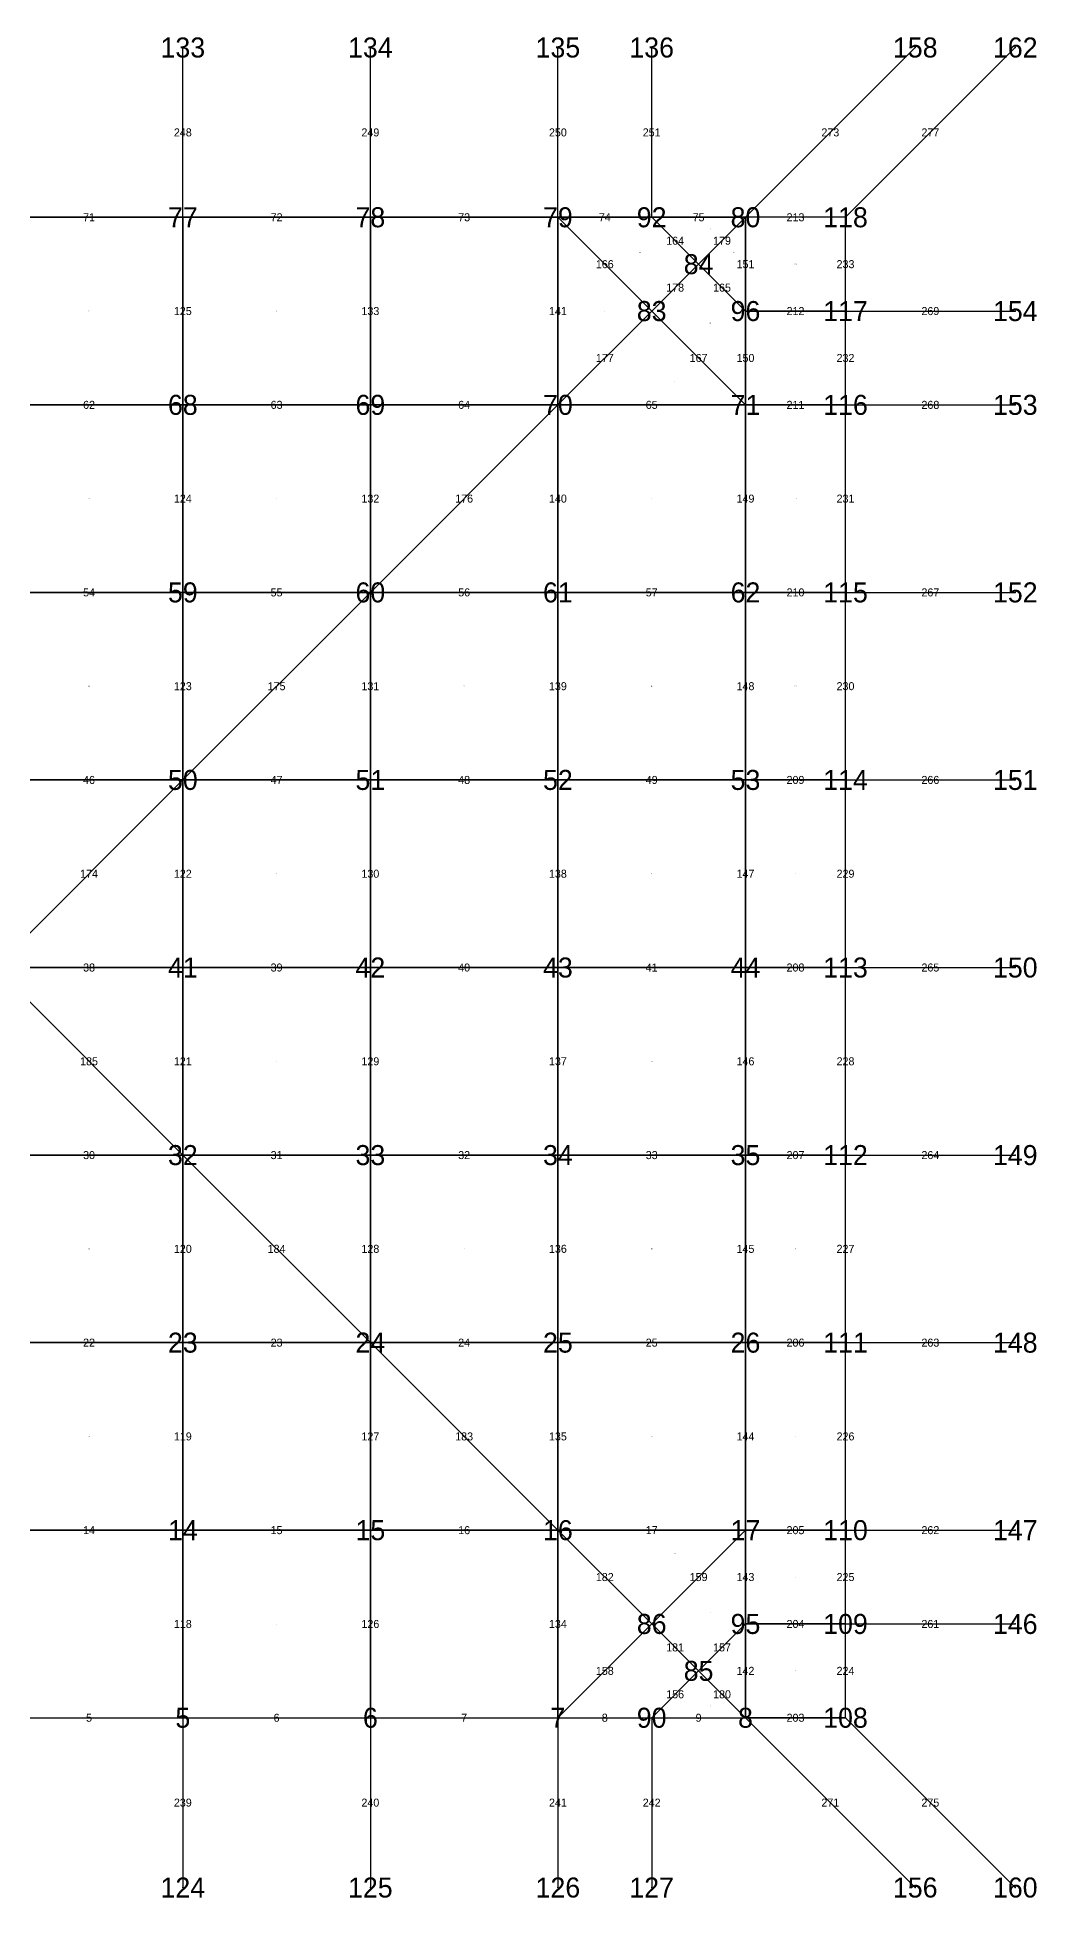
# Model space of a CAD drawing. Header units: metres. Extents: x -2.6 to 2.6, y -2.32 to 2.33.
# Drawn here: x 0.105 to 2.603, y -2.325 to 2.325 of the extents above; entities that cross this region are included whole.
import ezdxf
from ezdxf.enums import TextEntityAlignment as Align

# ---------------------------------------------------------------- set-up
doc = ezdxf.new("R2010")
doc.units = ezdxf.units.M

msp = doc.modelspace()

# ---------------------------------------------------------------- linework, layer by layer
at = {"layer": 'BRANCHE_INTERNO'}
for p, q in [((0.4688, 1.875, 1.8155), (0.4688, 2.2993, -3.1845)), ((0.9375, 1.875, 1.6238), (0.9375, 2.2993, -3.3762)), ((1.4062, 1.875, 1.2402), (1.4062, 2.2993, -3.7598)), ((1.6406, 1.875, 0.9077), (1.6406, 2.2993, -4.0923)), ((1.875, 1.875, 0), (2.2993, 2.2993, -5)), ((2.125, 1.875, 0), (2.5493, 2.2993, -5)), ((0, 1.875, 1.875), (0.4688, 1.875, 1.8155)), ((0.4688, 1.875, 1.8155), (0.9375, 1.875, 1.6238)), ((0.4688, 1.4062, 2.1986), (0.4688, 1.875, 1.8155)), ((0.9375, 1.875, 1.6238), (1.4062, 1.875, 1.2402)), ((0.9375, 1.4062, 2.0432), (0.9375, 1.875, 1.6238)), ((1.4062, 1.875, 1.2402), (1.6406, 1.875, 0.9077)), ((1.4062, 1.4062, 1.7539), (1.4062, 1.875, 1.2402)), ((1.4062, 1.875, 1.2402), (1.6406, 1.6406, 1.2837)), ((1.6406, 1.875, 0.9077), (1.875, 1.875, 0)), ((1.6406, 1.875, 0.9077), (1.7578, 1.7578, 0.9227)), ((1.7578, 1.7578, 0.9227), (1.875, 1.875, 0)), ((1.875, 1.6406, 0.9077), (1.875, 1.875, 0)), ((2.125, 1.875, 0), (1.875, 1.875, 0)), ((2.125, 1.6406, 0.9077), (2.125, 1.875, 0)), ((1.6406, 1.6406, 1.2837), (1.7578, 1.7578, 0.9227)), ((1.7578, 1.7578, 0.9227), (1.875, 1.6406, 0.9077)), ((1.4062, 1.4062, 1.7539), (1.6406, 1.6406, 1.2837)), ((1.6406, 1.6406, 1.2837), (1.875, 1.4062, 1.2402)), ((1.875, 1.4062, 1.2402), (1.875, 1.6406, 0.9077)), ((2.125, 1.6406, 0.9077), (1.875, 1.6406, 0.9077)), ((2.125, 1.4062, 1.2402), (2.125, 1.6406, 0.9077)), ((2.125, 1.6406, 0.9077), (2.5493, 1.6406, 0.9077)), ((0, 1.4062, 2.248), (0.4688, 1.4062, 2.1986)), ((0.4688, 1.4062, 2.1986), (0.9375, 1.4062, 2.0432)), ((0.4688, 0.9375, 2.4357), (0.4688, 1.4062, 2.1986)), ((0.9375, 1.4062, 2.0432), (1.4062, 1.4062, 1.7539)), ((0.9375, 0.9375, 2.2964), (0.9375, 1.4062, 2.0432)), ((0.9375, 0.9375, 2.2964), (1.4062, 1.4062, 1.7539)), ((1.4062, 1.4062, 1.7539), (1.875, 1.4062, 1.2402)), ((1.4062, 0.9375, 2.0432), (1.4062, 1.4062, 1.7539)), ((1.875, 0.9375, 1.6238), (1.875, 1.4062, 1.2402)), ((2.125, 1.4062, 1.2402), (1.875, 1.4062, 1.2402)), ((2.125, 0.9375, 1.6238), (2.125, 1.4062, 1.2402)), ((2.125, 1.4062, 1.2402), (2.5493, 1.4062, 1.2402)), ((0, 0.9375, 2.4804), (0.4688, 0.9375, 2.4357)), ((0.4688, 0.9375, 2.4357), (0.9375, 0.9375, 2.2964)), ((0.4688, 0.4688, 2.5674), (0.4688, 0.9375, 2.4357)), ((0.4688, 0.4688, 2.5674), (0.9375, 0.9375, 2.2964)), ((0.9375, 0.9375, 2.2964), (1.4062, 0.9375, 2.0432)), ((0.9375, 0.4688, 2.4357), (0.9375, 0.9375, 2.2964)), ((1.4062, 0.9375, 2.0432), (1.875, 0.9375, 1.6238)), ((1.4062, 0.4688, 2.1986), (1.4062, 0.9375, 2.0432)), ((1.875, 0.4688, 1.8155), (1.875, 0.9375, 1.6238)), ((2.125, 0.9375, 1.6238), (1.875, 0.9375, 1.6238)), ((2.125, 0.4688, 1.8155), (2.125, 0.9375, 1.6238)), ((2.125, 0.9375, 1.6238), (2.5493, 0.9375, 1.6238)), ((0, 0.4688, 2.6099), (0.4688, 0.4688, 2.5674)), ((0, 0, 2.6517), (0.4688, 0.4688, 2.5674)), ((0.4688, 0.4688, 2.5674), (0.9375, 0.4688, 2.4357)), ((0.4688, 0, 2.6099), (0.4688, 0.4688, 2.5674)), ((0.9375, 0.4688, 2.4357), (1.4062, 0.4688, 2.1986)), ((0.9375, 0, 2.4804), (0.9375, 0.4688, 2.4357)), ((1.4062, 0.4688, 2.1986), (1.875, 0.4688, 1.8155)), ((1.4062, 0, 2.248), (1.4062, 0.4688, 2.1986)), ((1.875, 0, 1.875), (1.875, 0.4688, 1.8155)), ((2.125, 0.4688, 1.8155), (1.875, 0.4688, 1.8155)), ((2.125, 0, 1.875), (2.125, 0.4688, 1.8155)), ((2.125, 0.4688, 1.8155), (2.5493, 0.4688, 1.8155)), ((0, 0, 2.6517), (0.4688, 0, 2.6099)), ((0.4688, -0.4688, 2.5674), (0, 0, 2.6517)), ((0.4688, 0, 2.6099), (0.9375, 0, 2.4804)), ((0.4688, -0.4688, 2.5674), (0.4688, 0, 2.6099)), ((0.9375, 0, 2.4804), (1.4062, 0, 2.248)), ((0.9375, -0.4688, 2.4357), (0.9375, 0, 2.4804)), ((1.4062, 0, 2.248), (1.875, 0, 1.875)), ((1.4062, -0.4688, 2.1986), (1.4062, 0, 2.248)), ((1.875, -0.4688, 1.8155), (1.875, 0, 1.875)), ((2.125, 0, 1.875), (1.875, 0, 1.875)), ((2.125, -0.4688, 1.8155), (2.125, 0, 1.875)), ((2.125, 0, 1.875), (2.5493, 0, 1.875)), ((0, -0.4688, 2.6099), (0.4688, -0.4688, 2.5674)), ((0.4688, -0.4688, 2.5674), (0.9375, -0.4688, 2.4357)), ((0.4688, -0.9375, 2.4357), (0.4688, -0.4688, 2.5674)), ((0.9375, -0.9375, 2.2964), (0.4688, -0.4688, 2.5674)), ((0.9375, -0.4688, 2.4357), (1.4062, -0.4688, 2.1986)), ((0.9375, -0.9375, 2.2964), (0.9375, -0.4688, 2.4357)), ((1.4062, -0.4688, 2.1986), (1.875, -0.4688, 1.8155)), ((1.4062, -0.9375, 2.0432), (1.4062, -0.4688, 2.1986)), ((1.875, -0.9375, 1.6238), (1.875, -0.4688, 1.8155)), ((2.125, -0.4688, 1.8155), (1.875, -0.4688, 1.8155)), ((2.125, -0.9375, 1.6238), (2.125, -0.4688, 1.8155)), ((2.125, -0.4688, 1.8155), (2.5493, -0.4688, 1.8155)), ((0, -0.9375, 2.4804), (0.4688, -0.9375, 2.4357)), ((0.4688, -0.9375, 2.4357), (0.9375, -0.9375, 2.2964)), ((0.4688, -1.4062, 2.1986), (0.4688, -0.9375, 2.4357)), ((0.9375, -0.9375, 2.2964), (1.4062, -0.9375, 2.0432)), ((0.9375, -1.4062, 2.0432), (0.9375, -0.9375, 2.2964)), ((1.4062, -1.4062, 1.7539), (0.9375, -0.9375, 2.2964)), ((1.4062, -0.9375, 2.0432), (1.875, -0.9375, 1.6238)), ((1.4062, -1.4062, 1.7539), (1.4062, -0.9375, 2.0432)), ((1.875, -1.4062, 1.2402), (1.875, -0.9375, 1.6238)), ((2.125, -0.9375, 1.6238), (1.875, -0.9375, 1.6238)), ((2.125, -1.4062, 1.2402), (2.125, -0.9375, 1.6238)), ((2.125, -0.9375, 1.6238), (2.5493, -0.9375, 1.6238)), ((0, -1.4062, 2.248), (0.4688, -1.4062, 2.1986)), ((0.4688, -1.4062, 2.1986), (0.9375, -1.4062, 2.0432)), ((0.4688, -1.875, 1.8155), (0.4688, -1.4062, 2.1986)), ((0.9375, -1.4062, 2.0432), (1.4062, -1.4062, 1.7539)), ((0.9375, -1.875, 1.6238), (0.9375, -1.4062, 2.0432)), ((1.4062, -1.4062, 1.7539), (1.875, -1.4062, 1.2402)), ((1.4062, -1.875, 1.2402), (1.4062, -1.4062, 1.7539)), ((1.6406, -1.6406, 1.2837), (1.4062, -1.4062, 1.7539)), ((1.6406, -1.6406, 1.2837), (1.875, -1.4062, 1.2402)), ((1.875, -1.6406, 0.9077), (1.875, -1.4062, 1.2402)), ((2.125, -1.4062, 1.2402), (1.875, -1.4062, 1.2402)), ((2.125, -1.6406, 0.9077), (2.125, -1.4062, 1.2402)), ((2.125, -1.4062, 1.2402), (2.5493, -1.4062, 1.2402)), ((1.4062, -1.875, 1.2402), (1.6406, -1.6406, 1.2837)), ((1.7578, -1.7578, 0.9227), (1.6406, -1.6406, 1.2837)), ((1.7578, -1.7578, 0.9227), (1.875, -1.6406, 0.9077)), ((1.875, -1.875, 0), (1.875, -1.6406, 0.9077)), ((2.125, -1.6406, 0.9077), (1.875, -1.6406, 0.9077)), ((2.125, -1.875, 0), (2.125, -1.6406, 0.9077)), ((2.125, -1.6406, 0.9077), (2.5493, -1.6406, 0.9077)), ((1.6406, -1.875, 0.9077), (1.7578, -1.7578, 0.9227)), ((1.875, -1.875, 0), (1.7578, -1.7578, 0.9227)), ((0, -1.875, 1.875), (0.4688, -1.875, 1.8155)), ((0.4688, -1.875, 1.8155), (0.9375, -1.875, 1.6238)), ((0.4688, -1.875, 1.8155), (0.4688, -2.2993, -3.1845)), ((0.9375, -1.875, 1.6238), (1.4062, -1.875, 1.2402)), ((0.9375, -1.875, 1.6238), (0.9375, -2.2993, -3.3762)), ((1.4062, -1.875, 1.2402), (1.6406, -1.875, 0.9077)), ((1.4062, -1.875, 1.2402), (1.4062, -2.2993, -3.7598)), ((1.6406, -1.875, 0.9077), (1.875, -1.875, 0)), ((1.6406, -1.875, 0.9077), (1.6406, -2.2993, -4.0923)), ((2.125, -1.875, 0), (1.875, -1.875, 0)), ((1.875, -1.875, 0), (2.2993, -2.2993, -5)), ((2.125, -1.875, 0), (2.5493, -2.2993, -5))]:
    msp.add_line(p, q, dxfattribs=at)
at = {"layer": 'EstradossoFaces'}
for points in [[(0, 1.4062, 2.5951), (0.4688, 1.4062, 2.5524), (0.4688, 1.875, 2.2309), (0, 1.875, 2.2796)], [(0.4688, 1.4062, 2.5524), (0.9375, 1.4062, 2.4199), (0.9375, 1.875, 2.0779), (0.4688, 1.875, 2.2309)], [(0.9375, 1.4062, 2.4199), (1.4062, 1.4062, 2.1811), (1.4062, 1.875, 1.7942), (0.9375, 1.875, 2.0779)], [(1.6406, 1.875, 1.5827), (1.4062, 1.875, 1.7942), (1.6406, 1.6406, 1.8245), (1.7578, 1.7578, 1.5914)], [(1.4062, 1.875, 1.7942), (1.4062, 1.4062, 2.1811), (1.6406, 1.6406, 1.8245)], [(1.875, 1.875, 1.2965), (1.6406, 1.875, 1.5827), (1.7578, 1.7578, 1.5914), (1.875, 1.875, 1.2965)], [(1.875, 1.875, 1.2965), (1.7578, 1.7578, 1.5914), (1.875, 1.6406, 1.5827), (1.875, 1.875, 1.2965)], [(1.875, 1.6406, 1.5827), (2.125, 1.6406, 1.5827), (2.125, 1.875, 1.2965), (1.875, 1.875, 1.2965)], [(1.7578, 1.7578, 1.5914), (1.6406, 1.6406, 1.8245), (1.875, 1.4062, 1.7942), (1.875, 1.6406, 1.5827)], [(1.6406, 1.6406, 1.8245), (1.4062, 1.4062, 2.1811), (1.875, 1.4062, 1.7942)], [(1.875, 1.4062, 1.7942), (2.125, 1.4062, 1.7942), (2.125, 1.6406, 1.5827), (1.875, 1.6406, 1.5827)], [(0, 0.9375, 2.7988), (0.4688, 0.9375, 2.7593), (0.4688, 1.4062, 2.5524), (0, 1.4062, 2.5951)], [(0.4688, 0.9375, 2.7593), (0.9375, 0.9375, 2.6371), (0.9375, 1.4062, 2.4199), (0.4688, 1.4062, 2.5524)], [(0.9375, 0.9375, 2.6371), (1.4062, 0.9375, 2.4199), (1.4062, 1.4062, 2.1811), (0.9375, 1.4062, 2.4199)], [(1.4062, 0.9375, 2.4199), (1.875, 0.9375, 2.0779), (1.875, 1.4062, 1.7942), (1.4062, 1.4062, 2.1811)], [(1.875, 0.9375, 2.0779), (2.125, 0.9375, 2.0779), (2.125, 1.4062, 1.7942), (1.875, 1.4062, 1.7942)], [(0, 0.4688, 2.9142), (0.4688, 0.4688, 2.8762), (0.4688, 0.9375, 2.7593), (0, 0.9375, 2.7988)], [(0.4688, 0.4688, 2.8762), (0.9375, 0.4688, 2.7593), (0.9375, 0.9375, 2.6371), (0.4688, 0.9375, 2.7593)], [(0.9375, 0.4688, 2.7593), (1.4062, 0.4688, 2.5524), (1.4062, 0.9375, 2.4199), (0.9375, 0.9375, 2.6371)], [(1.4062, 0.4688, 2.5524), (1.875, 0.4688, 2.2309), (1.875, 0.9375, 2.0779), (1.4062, 0.9375, 2.4199)], [(1.875, 0.4688, 2.2309), (2.125, 0.4688, 2.2309), (2.125, 0.9375, 2.0779), (1.875, 0.9375, 2.0779)], [(0, 0, 2.9517), (0.4688, 0, 2.9142), (0.4688, 0.4688, 2.8762), (0, 0.4688, 2.9142)], [(0.4688, 0, 2.9142), (0.9375, 0, 2.7988), (0.9375, 0.4688, 2.7593), (0.4688, 0.4688, 2.8762)], [(0.9375, 0, 2.7988), (1.4062, 0, 2.5951), (1.4062, 0.4688, 2.5524), (0.9375, 0.4688, 2.7593)], [(1.4062, 0, 2.5951), (1.875, 0, 2.2796), (1.875, 0.4688, 2.2309), (1.4062, 0.4688, 2.5524)], [(1.875, 0, 2.2796), (2.125, 0, 2.2796), (2.125, 0.4688, 2.2309), (1.875, 0.4688, 2.2309)], [(0, -0.4688, 2.9142), (0.4688, -0.4688, 2.8762), (0.4688, 0, 2.9142), (0, 0, 2.9517)], [(0.4688, -0.4688, 2.8762), (0.9375, -0.4688, 2.7593), (0.9375, 0, 2.7988), (0.4688, 0, 2.9142)], [(0.9375, -0.4688, 2.7593), (1.4062, -0.4688, 2.5524), (1.4062, 0, 2.5951), (0.9375, 0, 2.7988)], [(1.4062, -0.4688, 2.5524), (1.875, -0.4688, 2.2309), (1.875, 0, 2.2796), (1.4062, 0, 2.5951)], [(1.875, -0.4688, 2.2309), (2.125, -0.4688, 2.2309), (2.125, 0, 2.2796), (1.875, 0, 2.2796)], [(0, -0.9375, 2.7988), (0.4688, -0.9375, 2.7593), (0.4688, -0.4688, 2.8762), (0, -0.4688, 2.9142)], [(0.4688, -0.9375, 2.7593), (0.9375, -0.9375, 2.6371), (0.9375, -0.4688, 2.7593), (0.4688, -0.4688, 2.8762)], [(0.9375, -0.9375, 2.6371), (1.4062, -0.9375, 2.4199), (1.4062, -0.4688, 2.5524), (0.9375, -0.4688, 2.7593)], [(1.4062, -0.9375, 2.4199), (1.875, -0.9375, 2.0779), (1.875, -0.4688, 2.2309), (1.4062, -0.4688, 2.5524)], [(1.875, -0.9375, 2.0779), (2.125, -0.9375, 2.0779), (2.125, -0.4688, 2.2309), (1.875, -0.4688, 2.2309)], [(0, -1.4062, 2.5951), (0.4688, -1.4062, 2.5524), (0.4688, -0.9375, 2.7593), (0, -0.9375, 2.7988)], [(0.4688, -1.4062, 2.5524), (0.9375, -1.4062, 2.4199), (0.9375, -0.9375, 2.6371), (0.4688, -0.9375, 2.7593)], [(0.9375, -1.4062, 2.4199), (1.4062, -1.4062, 2.1811), (1.4062, -0.9375, 2.4199), (0.9375, -0.9375, 2.6371)], [(1.4062, -1.4062, 2.1811), (1.875, -1.4062, 1.7942), (1.875, -0.9375, 2.0779), (1.4062, -0.9375, 2.4199)], [(1.875, -1.4062, 1.7942), (2.125, -1.4062, 1.7942), (2.125, -0.9375, 2.0779), (1.875, -0.9375, 2.0779)], [(0, -1.875, 2.2796), (0.4688, -1.875, 2.2309), (0.4688, -1.4062, 2.5524), (0, -1.4062, 2.5951)], [(0.4688, -1.875, 2.2309), (0.9375, -1.875, 2.0779), (0.9375, -1.4062, 2.4199), (0.4688, -1.4062, 2.5524)], [(0.9375, -1.875, 2.0779), (1.4062, -1.875, 1.7942), (1.4062, -1.4062, 2.1811), (0.9375, -1.4062, 2.4199)], [(1.6406, -1.6406, 1.8245), (1.6406, -1.6406, 1.8245), (1.4062, -1.4062, 2.1811), (1.4062, -1.875, 1.7942)], [(1.875, -1.4062, 1.7942), (1.875, -1.4062, 1.7942), (1.4062, -1.4062, 2.1811), (1.6406, -1.6406, 1.8245)], [(1.875, -1.6406, 1.5827), (1.875, -1.4062, 1.7942), (1.6406, -1.6406, 1.8245), (1.7578, -1.7578, 1.5914)], [(1.875, -1.6406, 1.5827), (2.125, -1.6406, 1.5827), (2.125, -1.4062, 1.7942), (1.875, -1.4062, 1.7942)], [(1.7578, -1.7578, 1.5914), (1.6406, -1.6406, 1.8245), (1.4062, -1.875, 1.7942), (1.6406, -1.875, 1.5827)], [(1.875, -1.875, 1.2965), (1.875, -1.6406, 1.5827), (1.7578, -1.7578, 1.5914), (1.875, -1.875, 1.2965)], [(1.875, -1.875, 1.2965), (2.125, -1.875, 1.2965), (2.125, -1.6406, 1.5827), (1.875, -1.6406, 1.5827)], [(1.875, -1.875, 1.2965), (1.7578, -1.7578, 1.5914), (1.6406, -1.875, 1.5827), (1.875, -1.875, 1.2965)]]:
    msp.add_3dface(points, dxfattribs=at)
at = {"layer": 'Faces'}
for points in [[(0, 1.4062, 2.248), (0.4688, 1.4062, 2.1986), (0.4688, 1.875, 1.8155), (0, 1.875, 1.875)], [(0.4688, 1.4062, 2.1986), (0.9375, 1.4062, 2.0432), (0.9375, 1.875, 1.6238), (0.4688, 1.875, 1.8155)], [(0.9375, 1.4062, 2.0432), (1.4062, 1.4062, 1.7539), (1.4062, 1.875, 1.2402), (0.9375, 1.875, 1.6238)], [(1.6406, 1.875, 0.9077), (1.4062, 1.875, 1.2402), (1.6406, 1.6406, 1.2837), (1.7578, 1.7578, 0.9227)], [(1.4062, 1.875, 1.2402), (1.4062, 1.4062, 1.7539), (1.6406, 1.6406, 1.2837)], [(1.875, 1.875, 0), (1.6406, 1.875, 0.9077), (1.7578, 1.7578, 0.9227), (1.875, 1.875, 0)], [(1.875, 1.875, 0), (1.7578, 1.7578, 0.9227), (1.875, 1.6406, 0.9077), (1.875, 1.875, 0)], [(1.875, 1.6406, 0.9077), (2.125, 1.6406, 0.9077), (2.125, 1.875, 0), (1.875, 1.875, 0)], [(1.7578, 1.7578, 0.9227), (1.6406, 1.6406, 1.2837), (1.875, 1.4062, 1.2402), (1.875, 1.6406, 0.9077)], [(1.6406, 1.6406, 1.2837), (1.4062, 1.4062, 1.7539), (1.875, 1.4062, 1.2402)], [(1.875, 1.4062, 1.2402), (2.125, 1.4062, 1.2402), (2.125, 1.6406, 0.9077), (1.875, 1.6406, 0.9077)], [(0, 0.9375, 2.4804), (0.4688, 0.9375, 2.4357), (0.4688, 1.4062, 2.1986), (0, 1.4062, 2.248)], [(0.4688, 0.9375, 2.4357), (0.9375, 0.9375, 2.2964), (0.9375, 1.4062, 2.0432), (0.4688, 1.4062, 2.1986)], [(0.9375, 0.9375, 2.2964), (1.4062, 0.9375, 2.0432), (1.4062, 1.4062, 1.7539), (0.9375, 1.4062, 2.0432)], [(1.4062, 0.9375, 2.0432), (1.875, 0.9375, 1.6238), (1.875, 1.4062, 1.2402), (1.4062, 1.4062, 1.7539)], [(1.875, 0.9375, 1.6238), (2.125, 0.9375, 1.6238), (2.125, 1.4062, 1.2402), (1.875, 1.4062, 1.2402)], [(0, 0.4688, 2.6099), (0.4688, 0.4688, 2.5674), (0.4688, 0.9375, 2.4357), (0, 0.9375, 2.4804)], [(0.4688, 0.4688, 2.5674), (0.9375, 0.4688, 2.4357), (0.9375, 0.9375, 2.2964), (0.4688, 0.9375, 2.4357)], [(0.9375, 0.4688, 2.4357), (1.4062, 0.4688, 2.1986), (1.4062, 0.9375, 2.0432), (0.9375, 0.9375, 2.2964)], [(1.4062, 0.4688, 2.1986), (1.875, 0.4688, 1.8155), (1.875, 0.9375, 1.6238), (1.4062, 0.9375, 2.0432)], [(1.875, 0.4688, 1.8155), (2.125, 0.4688, 1.8155), (2.125, 0.9375, 1.6238), (1.875, 0.9375, 1.6238)], [(0, 0, 2.6517), (0.4688, 0, 2.6099), (0.4688, 0.4688, 2.5674), (0, 0.4688, 2.6099)], [(0.4688, 0, 2.6099), (0.9375, 0, 2.4804), (0.9375, 0.4688, 2.4357), (0.4688, 0.4688, 2.5674)], [(0.9375, 0, 2.4804), (1.4062, 0, 2.248), (1.4062, 0.4688, 2.1986), (0.9375, 0.4688, 2.4357)], [(1.4062, 0, 2.248), (1.875, 0, 1.875), (1.875, 0.4688, 1.8155), (1.4062, 0.4688, 2.1986)], [(1.875, 0, 1.875), (2.125, 0, 1.875), (2.125, 0.4688, 1.8155), (1.875, 0.4688, 1.8155)], [(0, -0.4688, 2.6099), (0.4688, -0.4688, 2.5674), (0.4688, 0, 2.6099), (0, 0, 2.6517)], [(0.4688, -0.4688, 2.5674), (0.9375, -0.4688, 2.4357), (0.9375, 0, 2.4804), (0.4688, 0, 2.6099)], [(0.9375, -0.4688, 2.4357), (1.4062, -0.4688, 2.1986), (1.4062, 0, 2.248), (0.9375, 0, 2.4804)], [(1.4062, -0.4688, 2.1986), (1.875, -0.4688, 1.8155), (1.875, 0, 1.875), (1.4062, 0, 2.248)], [(1.875, -0.4688, 1.8155), (2.125, -0.4688, 1.8155), (2.125, 0, 1.875), (1.875, 0, 1.875)], [(0, -0.9375, 2.4804), (0.4688, -0.9375, 2.4357), (0.4688, -0.4688, 2.5674), (0, -0.4688, 2.6099)], [(0.4688, -0.9375, 2.4357), (0.9375, -0.9375, 2.2964), (0.9375, -0.4688, 2.4357), (0.4688, -0.4688, 2.5674)], [(0.9375, -0.9375, 2.2964), (1.4062, -0.9375, 2.0432), (1.4062, -0.4688, 2.1986), (0.9375, -0.4688, 2.4357)], [(1.4062, -0.9375, 2.0432), (1.875, -0.9375, 1.6238), (1.875, -0.4688, 1.8155), (1.4062, -0.4688, 2.1986)], [(1.875, -0.9375, 1.6238), (2.125, -0.9375, 1.6238), (2.125, -0.4688, 1.8155), (1.875, -0.4688, 1.8155)], [(0, -1.4062, 2.248), (0.4688, -1.4062, 2.1986), (0.4688, -0.9375, 2.4357), (0, -0.9375, 2.4804)], [(0.4688, -1.4062, 2.1986), (0.9375, -1.4062, 2.0432), (0.9375, -0.9375, 2.2964), (0.4688, -0.9375, 2.4357)], [(0.9375, -1.4062, 2.0432), (1.4062, -1.4062, 1.7539), (1.4062, -0.9375, 2.0432), (0.9375, -0.9375, 2.2964)], [(1.4062, -1.4062, 1.7539), (1.875, -1.4062, 1.2402), (1.875, -0.9375, 1.6238), (1.4062, -0.9375, 2.0432)], [(1.875, -1.4062, 1.2402), (2.125, -1.4062, 1.2402), (2.125, -0.9375, 1.6238), (1.875, -0.9375, 1.6238)], [(0, -1.875, 1.875), (0.4688, -1.875, 1.8155), (0.4688, -1.4062, 2.1986), (0, -1.4062, 2.248)], [(0.4688, -1.875, 1.8155), (0.9375, -1.875, 1.6238), (0.9375, -1.4062, 2.0432), (0.4688, -1.4062, 2.1986)], [(0.9375, -1.875, 1.6238), (1.4062, -1.875, 1.2402), (1.4062, -1.4062, 1.7539), (0.9375, -1.4062, 2.0432)], [(1.6406, -1.6406, 1.2837), (1.6406, -1.6406, 1.2837), (1.4062, -1.4062, 1.7539), (1.4062, -1.875, 1.2402)], [(1.875, -1.4062, 1.2402), (1.875, -1.4062, 1.2402), (1.4062, -1.4062, 1.7539), (1.6406, -1.6406, 1.2837)], [(1.875, -1.6406, 0.9077), (1.875, -1.4062, 1.2402), (1.6406, -1.6406, 1.2837), (1.7578, -1.7578, 0.9227)], [(1.875, -1.6406, 0.9077), (2.125, -1.6406, 0.9077), (2.125, -1.4062, 1.2402), (1.875, -1.4062, 1.2402)], [(1.7578, -1.7578, 0.9227), (1.6406, -1.6406, 1.2837), (1.4062, -1.875, 1.2402), (1.6406, -1.875, 0.9077)], [(1.875, -1.875, 0), (1.875, -1.6406, 0.9077), (1.7578, -1.7578, 0.9227), (1.875, -1.875, 0)], [(1.875, -1.875, 0), (2.125, -1.875, 0), (2.125, -1.6406, 0.9077), (1.875, -1.6406, 0.9077)], [(1.875, -1.875, 0), (1.7578, -1.7578, 0.9227), (1.6406, -1.875, 0.9077), (1.875, -1.875, 0)]]:
    msp.add_3dface(points, dxfattribs=at)
at = {"layer": 'NODI-Estradosso'}
for p in [(0.4688, 2.2993, 2.1451), (0.9375, 2.2993, 1.9868), (1.4062, 2.2993, 1.6915), (1.6406, 2.2993, 1.4695), (2.2993, 2.2993, 0.9899), (2.5493, 2.2993, 0.9899), (0.4688, 1.875, 2.2309), (0.9375, 1.875, 2.0779), (1.4062, 1.875, 1.7942), (1.6406, 1.875, 1.5827), (1.875, 1.875, 1.2965), (2.125, 1.875, 1.2965), (1.7578, 1.7578, 1.5914), (1.6406, 1.6406, 1.8245), (1.875, 1.6406, 1.5827), (2.125, 1.6406, 1.5827), (2.5493, 1.6406, 1.5827), (0.4688, 1.4062, 2.5524), (0.9375, 1.4062, 2.4199), (1.4062, 1.4062, 2.1811), (1.875, 1.4062, 1.7942), (2.125, 1.4062, 1.7942), (2.5493, 1.4062, 1.7942), (0.4688, 0.9375, 2.7593), (0.9375, 0.9375, 2.6371), (1.4062, 0.9375, 2.4199), (1.875, 0.9375, 2.0779), (2.125, 0.9375, 2.0779), (2.5493, 0.9375, 2.0779), (0.4688, 0.4688, 2.8762), (0.9375, 0.4688, 2.7593), (1.4062, 0.4688, 2.5524), (1.875, 0.4688, 2.2309), (2.125, 0.4688, 2.2309), (2.5493, 0.4688, 2.2309), (0.4688, 0, 2.9142), (0.9375, 0, 2.7988), (1.4062, 0, 2.5951), (1.875, 0, 2.2796), (2.125, 0, 2.2796), (2.5493, 0, 2.2796), (0.4688, -0.4688, 2.8762), (0.9375, -0.4688, 2.7593), (1.4062, -0.4688, 2.5524), (1.875, -0.4688, 2.2309), (2.125, -0.4688, 2.2309), (2.5493, -0.4688, 2.2309), (0.4688, -0.9375, 2.7593), (0.9375, -0.9375, 2.6371), (1.4062, -0.9375, 2.4199), (1.875, -0.9375, 2.0779), (2.125, -0.9375, 2.0779), (2.5493, -0.9375, 2.0779), (0.4688, -1.4062, 2.5524), (0.9375, -1.4062, 2.4199), (1.4062, -1.4062, 2.1811), (1.875, -1.4062, 1.7942), (2.125, -1.4062, 1.7942), (2.5493, -1.4062, 1.7942), (1.6406, -1.6406, 1.8245), (1.875, -1.6406, 1.5827), (2.125, -1.6406, 1.5827), (2.5493, -1.6406, 1.5827), (1.7578, -1.7578, 1.5914), (0.4688, -1.875, 2.2309), (0.9375, -1.875, 2.0779), (1.4062, -1.875, 1.7942), (1.6406, -1.875, 1.5827), (1.875, -1.875, 1.2965), (2.125, -1.875, 1.2965), (0.4688, -2.2993, 2.1451), (0.9375, -2.2993, 1.9868), (1.4062, -2.2993, 1.6915), (1.6406, -2.2993, 1.4695), (2.2993, -2.2993, 0.9899), (2.5493, -2.2993, 0.9899)]:
    msp.add_point(p, dxfattribs=at)
at = {"layer": 'NODI-Intradosso'}
for p in [(0.4688, 2.2993, -3.1845), (0.9375, 2.2993, -3.3762), (1.4062, 2.2993, -3.7598), (1.6406, 2.2993, -4.0923), (2.2993, 2.2993, -5), (2.5493, 2.2993, -5), (0.4688, 1.875, 1.8155), (0.9375, 1.875, 1.6238), (1.4062, 1.875, 1.2402), (1.6406, 1.875, 0.9077), (1.875, 1.875, 0), (2.125, 1.875, 0), (1.7578, 1.7578, 0.9227), (1.6406, 1.6406, 1.2837), (1.875, 1.6406, 0.9077), (2.125, 1.6406, 0.9077), (2.5493, 1.6406, 0.9077), (0.4688, 1.4062, 2.1986), (0.9375, 1.4062, 2.0432), (1.4062, 1.4062, 1.7539), (1.875, 1.4062, 1.2402), (2.125, 1.4062, 1.2402), (2.5493, 1.4062, 1.2402), (0.4688, 0.9375, 2.4357), (0.9375, 0.9375, 2.2964), (1.4062, 0.9375, 2.0432), (1.875, 0.9375, 1.6238), (2.125, 0.9375, 1.6238), (2.5493, 0.9375, 1.6238), (0.4688, 0.4688, 2.5674), (0.9375, 0.4688, 2.4357), (1.4062, 0.4688, 2.1986), (1.875, 0.4688, 1.8155), (2.125, 0.4688, 1.8155), (2.5493, 0.4688, 1.8155), (0.4688, 0, 2.6099), (0.9375, 0, 2.4804), (1.4062, 0, 2.248), (1.875, 0, 1.875), (2.125, 0, 1.875), (2.5493, 0, 1.875), (0.4688, -0.4688, 2.5674), (0.9375, -0.4688, 2.4357), (1.4062, -0.4688, 2.1986), (1.875, -0.4688, 1.8155), (2.125, -0.4688, 1.8155), (2.5493, -0.4688, 1.8155), (0.4688, -0.9375, 2.4357), (0.9375, -0.9375, 2.2964), (1.4062, -0.9375, 2.0432), (1.875, -0.9375, 1.6238), (2.125, -0.9375, 1.6238), (2.5493, -0.9375, 1.6238), (0.4688, -1.4062, 2.1986), (0.9375, -1.4062, 2.0432), (1.4062, -1.4062, 1.7539), (1.875, -1.4062, 1.2402), (2.125, -1.4062, 1.2402), (2.5493, -1.4062, 1.2402), (1.6406, -1.6406, 1.2837), (1.875, -1.6406, 0.9077), (2.125, -1.6406, 0.9077), (2.5493, -1.6406, 0.9077), (1.7578, -1.7578, 0.9227), (0.4688, -1.875, 1.8155), (0.9375, -1.875, 1.6238), (1.4062, -1.875, 1.2402), (1.6406, -1.875, 0.9077), (1.875, -1.875, 0), (2.125, -1.875, 0), (0.4688, -2.2993, -3.1845), (0.9375, -2.2993, -3.3762), (1.4062, -2.2993, -3.7598), (1.6406, -2.2993, -4.0923), (2.2993, -2.2993, -5), (2.5493, -2.2993, -5)]:
    msp.add_point(p, dxfattribs=at)

# ---------------------------------------------------------------- texts
at = {"layer": 'BRANCHES-Index'}
for s, p in [('248', (0.4688, 2.0871, -0.6845)), ('249', (0.9375, 2.0871, -0.8762)), ('250', (1.4062, 2.0871, -1.2598)), ('251', (1.6406, 2.0871, -1.5923)), ('273', (2.0871, 2.0871, -2.5)), ('277', (2.3371, 2.0871, -2.5)), ('71', (0.2344, 1.875, 1.8452)), ('72', (0.7031, 1.875, 1.7196)), ('73', (1.1719, 1.875, 1.432)), ('74', (1.5234, 1.875, 1.074)), ('75', (1.7578, 1.875, 0.4539)), ('213', (2, 1.875, 0)), ('164', (1.6992, 1.8164, 0.9152)), ('179', (1.8164, 1.8164, 0.4614)), ('166', (1.5234, 1.7578, 1.262)), ('151', (1.875, 1.7578, 0.4539)), ('233', (2.125, 1.7578, 0.4539)), ('178', (1.6992, 1.6992, 1.1032)), ('165', (1.8164, 1.6992, 0.9152)), ('125', (0.4688, 1.6406, 2.007)), ('133', (0.9375, 1.6406, 1.8335)), ('141', (1.4062, 1.6406, 1.497)), ('212', (2, 1.6406, 0.9077)), ('269', (2.3371, 1.6406, 0.9077)), ('177', (1.5234, 1.5234, 1.5188)), ('167', (1.7578, 1.5234, 1.262)), ('150', (1.875, 1.5234, 1.074)), ('232', (2.125, 1.5234, 1.074)), ('62', (0.2344, 1.4062, 2.2233)), ('63', (0.7031, 1.4062, 2.1209)), ('64', (1.1719, 1.4062, 1.8986)), ('65', (1.6406, 1.4062, 1.497)), ('211', (2, 1.4062, 1.2402)), ('268', (2.3371, 1.4062, 1.2402)), ('124', (0.4688, 1.1719, 2.3172)), ('132', (0.9375, 1.1719, 2.1698)), ('176', (1.1719, 1.1719, 2.0251)), ('140', (1.4062, 1.1719, 1.8986)), ('149', (1.875, 1.1719, 1.432)), ('231', (2.125, 1.1719, 1.432)), ('54', (0.2344, 0.9375, 2.458)), ('55', (0.7031, 0.9375, 2.366)), ('56', (1.1719, 0.9375, 2.1698)), ('57', (1.6406, 0.9375, 1.8335)), ('210', (2, 0.9375, 1.6238)), ('267', (2.3371, 0.9375, 1.6238)), ('123', (0.4688, 0.7031, 2.5016)), ('175', (0.7031, 0.7031, 2.4319)), ('131', (0.9375, 0.7031, 2.366)), ('139', (1.4062, 0.7031, 2.1209)), ('148', (1.875, 0.7031, 1.7196)), ('230', (2.125, 0.7031, 1.7196)), ('46', (0.2344, 0.4688, 2.5887)), ('47', (0.7031, 0.4688, 2.5016)), ('48', (1.1719, 0.4688, 2.3172)), ('49', (1.6406, 0.4688, 2.007)), ('209', (2, 0.4688, 1.8155)), ('266', (2.3371, 0.4688, 1.8155)), ('174', (0.2344, 0.2344, 2.6095)), ('122', (0.4688, 0.2344, 2.5887)), ('130', (0.9375, 0.2344, 2.458)), ('138', (1.4062, 0.2344, 2.2233)), ('147', (1.875, 0.2344, 1.8452)), ('229', (2.125, 0.2344, 1.8452)), ('38', (0.2344, 0, 2.6308)), ('39', (0.7031, 0, 2.5451)), ('40', (1.1719, 0, 2.3642)), ('41', (1.6406, 0, 2.0615)), ('208', (2, 0, 1.875)), ('265', (2.3371, 0, 1.875)), ('185', (0.2344, -0.2344, 2.6095)), ('121', (0.4688, -0.2344, 2.5887)), ('129', (0.9375, -0.2344, 2.458)), ('137', (1.4062, -0.2344, 2.2233)), ('146', (1.875, -0.2344, 1.8452)), ('228', (2.125, -0.2344, 1.8452)), ('30', (0.2344, -0.4688, 2.5887)), ('31', (0.7031, -0.4688, 2.5016)), ('32', (1.1719, -0.4688, 2.3172)), ('33', (1.6406, -0.4688, 2.007)), ('207', (2, -0.4688, 1.8155)), ('264', (2.3371, -0.4688, 1.8155)), ('120', (0.4688, -0.7031, 2.5016)), ('184', (0.7031, -0.7031, 2.4319)), ('128', (0.9375, -0.7031, 2.366)), ('136', (1.4062, -0.7031, 2.1209)), ('145', (1.875, -0.7031, 1.7196)), ('227', (2.125, -0.7031, 1.7196)), ('22', (0.2344, -0.9375, 2.458)), ('23', (0.7031, -0.9375, 2.366)), ('24', (1.1719, -0.9375, 2.1698)), ('25', (1.6406, -0.9375, 1.8335)), ('206', (2, -0.9375, 1.6238)), ('263', (2.3371, -0.9375, 1.6238)), ('119', (0.4688, -1.1719, 2.3172)), ('127', (0.9375, -1.1719, 2.1698)), ('183', (1.1719, -1.1719, 2.0251)), ('135', (1.4062, -1.1719, 1.8986)), ('144', (1.875, -1.1719, 1.432)), ('226', (2.125, -1.1719, 1.432)), ('14', (0.2344, -1.4062, 2.2233)), ('15', (0.7031, -1.4062, 2.1209)), ('16', (1.1719, -1.4062, 1.8986)), ('17', (1.6406, -1.4062, 1.497)), ('205', (2, -1.4062, 1.2402)), ('262', (2.3371, -1.4062, 1.2402)), ('182', (1.5234, -1.5234, 1.5188)), ('159', (1.7578, -1.5234, 1.262)), ('143', (1.875, -1.5234, 1.074)), ('225', (2.125, -1.5234, 1.074)), ('118', (0.4688, -1.6406, 2.007)), ('126', (0.9375, -1.6406, 1.8335)), ('134', (1.4062, -1.6406, 1.497)), ('204', (2, -1.6406, 0.9077)), ('261', (2.3371, -1.6406, 0.9077)), ('181', (1.6992, -1.6992, 1.1032)), ('157', (1.8164, -1.6992, 0.9152)), ('158', (1.5234, -1.7578, 1.262)), ('142', (1.875, -1.7578, 0.4539)), ('224', (2.125, -1.7578, 0.4539)), ('156', (1.6992, -1.8164, 0.9152)), ('180', (1.8164, -1.8164, 0.4614)), ('5', (0.2344, -1.875, 1.8452)), ('6', (0.7031, -1.875, 1.7196)), ('7', (1.1719, -1.875, 1.432)), ('8', (1.5234, -1.875, 1.074)), ('9', (1.7578, -1.875, 0.4539)), ('203', (2, -1.875, 0)), ('239', (0.4688, -2.0871, -0.6845)), ('240', (0.9375, -2.0871, -0.8762)), ('241', (1.4062, -2.0871, -1.2598)), ('242', (1.6406, -2.0871, -1.5923)), ('271', (2.0871, -2.0871, -2.5)), ('275', (2.3371, -2.0871, -2.5))]:
    msp.add_text(s, height=0.02, dxfattribs=at).set_placement(p, align=Align.MIDDLE_CENTER)
at = {"layer": 'Faces-Index'}
for s, p in [('18', (1.7871, 1.8457, 0.4576)), ('19', (1.6113, 1.7871, 1.0886)), ('21', (1.8457, 1.7871, 0.4576)), ('103', (2, 1.7578, 0.4539)), ('81', (0.2344, 1.6406, 2.0343)), ('82', (0.7031, 1.6406, 1.9203)), ('83', (1.1719, 1.6406, 1.6653)), ('20', (1.5234, 1.6406, 1.3904)), ('22', (1.7871, 1.6113, 1.0886)), ('102', (2, 1.5234, 1.074)), ('23', (1.6992, 1.4648, 1.3795)), ('74', (0.2344, 1.1719, 2.3407)), ('75', (0.7031, 1.1719, 2.2435)), ('76', (1.1719, 1.1719, 2.0342)), ('77', (1.6406, 1.1719, 1.6653)), ('101', (2, 1.1719, 1.432)), ('66', (0.2344, 0.7031, 2.5234)), ('67', (0.7031, 0.7031, 2.4338)), ('68', (1.1719, 0.7031, 2.2435)), ('69', (1.6406, 0.7031, 1.9203)), ('100', (2, 0.7031, 1.7196)), ('58', (0.2344, 0.2344, 2.6097)), ('59', (0.7031, 0.2344, 2.5234)), ('60', (1.1719, 0.2344, 2.3407)), ('61', (1.6406, 0.2344, 2.0343)), ('99', (2, 0.2344, 1.8452)), ('50', (0.2344, -0.2344, 2.6097)), ('51', (0.7031, -0.2344, 2.5234)), ('52', (1.1719, -0.2344, 2.3407)), ('53', (1.6406, -0.2344, 2.0343)), ('98', (2, -0.2344, 1.8452)), ('42', (0.2344, -0.7031, 2.5234)), ('43', (0.7031, -0.7031, 2.4338)), ('44', (1.1719, -0.7031, 2.2435)), ('45', (1.6406, -0.7031, 1.9203)), ('97', (2, -0.7031, 1.7196)), ('34', (0.2344, -1.1719, 2.3407)), ('35', (0.7031, -1.1719, 2.2435)), ('36', (1.1719, -1.1719, 2.0342)), ('37', (1.6406, -1.1719, 1.6653)), ('96', (2, -1.1719, 1.432)), ('11', (1.6992, -1.4648, 1.3795)), ('95', (2, -1.5234, 1.074)), ('10', (1.7871, -1.6113, 1.0886)), ('27', (0.2344, -1.6406, 2.0343)), ('28', (0.7031, -1.6406, 1.9203)), ('29', (1.1719, -1.6406, 1.6653)), ('8', (1.5234, -1.6406, 1.3904)), ('94', (2, -1.7578, 0.4539)), ('7', (1.6113, -1.7871, 1.0886)), ('9', (1.8457, -1.7871, 0.4576)), ('6', (1.7871, -1.8457, 0.4576))]:
    msp.add_text(s, height=0.002, dxfattribs=at).set_placement(p, align=Align.MIDDLE_CENTER)
at = {"layer": 'NODI-Index'}
for s, p in [('133', (0.4688, 2.2993, -3.1845)), ('134', (0.9375, 2.2993, -3.3762)), ('135', (1.4062, 2.2993, -3.7598)), ('136', (1.6406, 2.2993, -4.0923)), ('158', (2.2993, 2.2993, -5)), ('162', (2.5493, 2.2993, -5)), ('77', (0.4688, 1.875, 1.8155)), ('78', (0.9375, 1.875, 1.6238)), ('79', (1.4062, 1.875, 1.2402)), ('92', (1.6406, 1.875, 0.9077)), ('80', (1.875, 1.875, 0)), ('118', (2.125, 1.875, 0)), ('84', (1.7578, 1.7578, 0.9227)), ('83', (1.6406, 1.6406, 1.2837)), ('96', (1.875, 1.6406, 0.9077)), ('117', (2.125, 1.6406, 0.9077)), ('154', (2.5493, 1.6406, 0.9077)), ('68', (0.4688, 1.4062, 2.1986)), ('69', (0.9375, 1.4062, 2.0432)), ('70', (1.4062, 1.4062, 1.7539)), ('71', (1.875, 1.4062, 1.2402)), ('116', (2.125, 1.4062, 1.2402)), ('153', (2.5493, 1.4062, 1.2402)), ('59', (0.4688, 0.9375, 2.4357)), ('60', (0.9375, 0.9375, 2.2964)), ('61', (1.4062, 0.9375, 2.0432)), ('62', (1.875, 0.9375, 1.6238)), ('115', (2.125, 0.9375, 1.6238)), ('152', (2.5493, 0.9375, 1.6238)), ('50', (0.4688, 0.4688, 2.5674)), ('51', (0.9375, 0.4688, 2.4357)), ('52', (1.4062, 0.4688, 2.1986)), ('53', (1.875, 0.4688, 1.8155)), ('114', (2.125, 0.4688, 1.8155)), ('151', (2.5493, 0.4688, 1.8155)), ('41', (0.4688, 0, 2.6099)), ('42', (0.9375, 0, 2.4804)), ('43', (1.4062, 0, 2.248)), ('44', (1.875, 0, 1.875)), ('113', (2.125, 0, 1.875)), ('150', (2.5493, 0, 1.875)), ('32', (0.4688, -0.4688, 2.5674)), ('33', (0.9375, -0.4688, 2.4357)), ('34', (1.4062, -0.4688, 2.1986)), ('35', (1.875, -0.4688, 1.8155)), ('112', (2.125, -0.4688, 1.8155)), ('149', (2.5493, -0.4688, 1.8155)), ('23', (0.4688, -0.9375, 2.4357)), ('24', (0.9375, -0.9375, 2.2964)), ('25', (1.4062, -0.9375, 2.0432)), ('26', (1.875, -0.9375, 1.6238)), ('111', (2.125, -0.9375, 1.6238)), ('148', (2.5493, -0.9375, 1.6238)), ('14', (0.4688, -1.4062, 2.1986)), ('15', (0.9375, -1.4062, 2.0432)), ('16', (1.4062, -1.4062, 1.7539)), ('17', (1.875, -1.4062, 1.2402)), ('110', (2.125, -1.4062, 1.2402)), ('147', (2.5493, -1.4062, 1.2402)), ('86', (1.6406, -1.6406, 1.2837)), ('95', (1.875, -1.6406, 0.9077)), ('109', (2.125, -1.6406, 0.9077)), ('146', (2.5493, -1.6406, 0.9077)), ('85', (1.7578, -1.7578, 0.9227)), ('5', (0.4688, -1.875, 1.8155)), ('6', (0.9375, -1.875, 1.6238)), ('7', (1.4062, -1.875, 1.2402)), ('90', (1.6406, -1.875, 0.9077)), ('8', (1.875, -1.875, 0)), ('108', (2.125, -1.875, 0)), ('124', (0.4688, -2.2993, -3.1845)), ('125', (0.9375, -2.2993, -3.3762)), ('126', (1.4062, -2.2993, -3.7598)), ('127', (1.6406, -2.2993, -4.0923)), ('156', (2.2993, -2.2993, -5)), ('160', (2.5493, -2.2993, -5))]:
    msp.add_text(s, height=0.05, dxfattribs=at).set_placement(p, align=Align.MIDDLE_CENTER)

doc.saveas('drawing.dxf')
